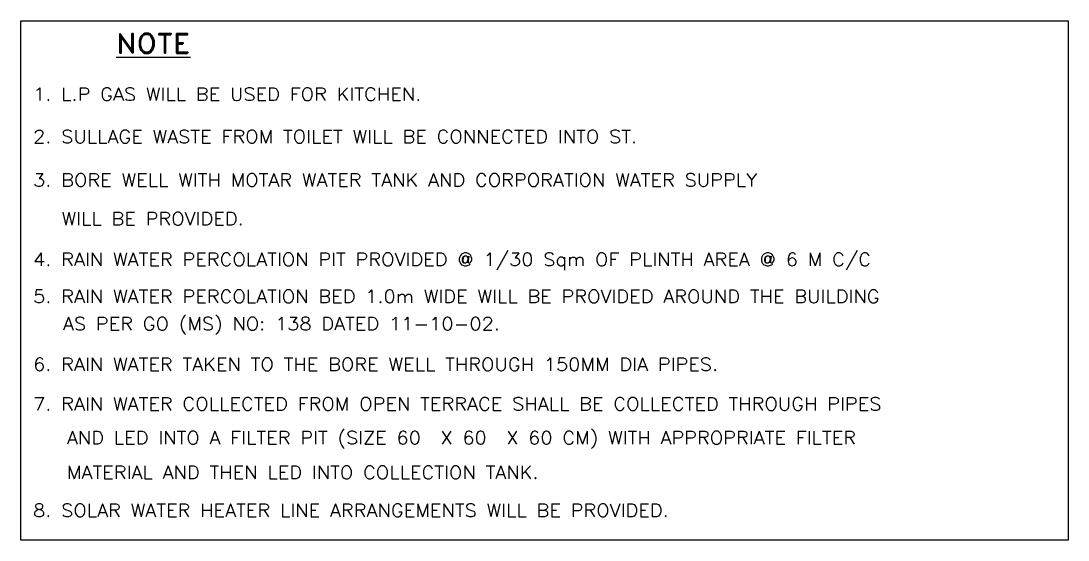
# Model space of a CAD drawing. Header units: metres. Extents: x 7608 to 7792, y -2400 to -2275.
# Drawn here: x 7694.76 to 7712.18, y -2297.36 to -2288.72 of the extents above; entities that cross this region are included whole.
import ezdxf

# ---------------------------------------------------------------- set-up
doc = ezdxf.new("R2010")
doc.units = ezdxf.units.M
doc.header["$MEASUREMENT"] = 0
doc.styles.add('ROMAND', font='romand.shx', dxfattribs={"width": 0.75})

msp = doc.modelspace()

# ---------------------------------------------------------------- linework, layer by layer
at = {"color": 4}
msp.add_lwpolyline([(7694.75868, -2288.72197), (7712.17872, -2288.72197), (7712.17872, -2297.35553), (7694.75868, -2297.35553)], close=True, dxfattribs=at)

# ---------------------------------------------------------------- texts
at = {"color": 4, "style": 'ROMAND', "width": 1.1}
for s, height, p in [('%%UNOTE', 0.32725, (7696.3426, -2289.25673)), ('1. L.P GAS WILL BE USED FOR KITCHEN.', 0.21505, (7694.96177, -2290.04779)), ('2. SULLAGE WASTE FROM TOILET WILL BE CONNECTED INTO ST.', 0.21505, (7694.96177, -2290.75289)), ('3. BORE WELL WITH MOTAR WATER TANK AND CORPORATION WATER SUPPLY', 0.21505, (7694.96177, -2291.47488)), ('  WILL BE PROVIDED.', 0.21505, (7695.1089, -2292.11874)), ('4. RAIN WATER PERCOLATION PIT PROVIDED @ 1/30 Sqm OF PLINTH AREA @ 6 M C/C', 0.21505, (7694.96177, -2292.79601)), ('5. RAIN WATER PERCOLATION BED 1.0m WIDE WILL BE PROVIDED AROUND THE BUILDING ', 0.21505, (7694.96177, -2293.4118)), ('  AS PER GO (MS) NO: 138 DATED 11-10-02.', 0.21505, (7695.13323, -2293.86622)), ('6. RAIN WATER TAKEN TO THE BORE WELL THROUGH 150MM DIA PIPES.', 0.21505, (7694.96177, -2294.54065)), ('7. RAIN WATER COLLECTED FROM OPEN TERRACE SHALL BE COLLECTED THROUGH PIPES', 0.21505, (7694.96177, -2295.19812)), ('AND LED INTO A FILTER PIT (SIZE 60  X 60  X 60 CM) WITH APPROPRIATE FILTER  ', 0.21505, (7695.52278, -2295.76146)), ('MATERIAL AND THEN LED INTO COLLECTION TANK.', 0.21505, (7695.52278, -2296.33824)), ('8. SOLAR WATER HEATER LINE ARRANGEMENTS WILL BE PROVIDED.', 0.21505, (7694.96177, -2296.96921))]:
    msp.add_text(s, height=height, dxfattribs=at).set_placement(p)

doc.saveas('drawing.dxf')
